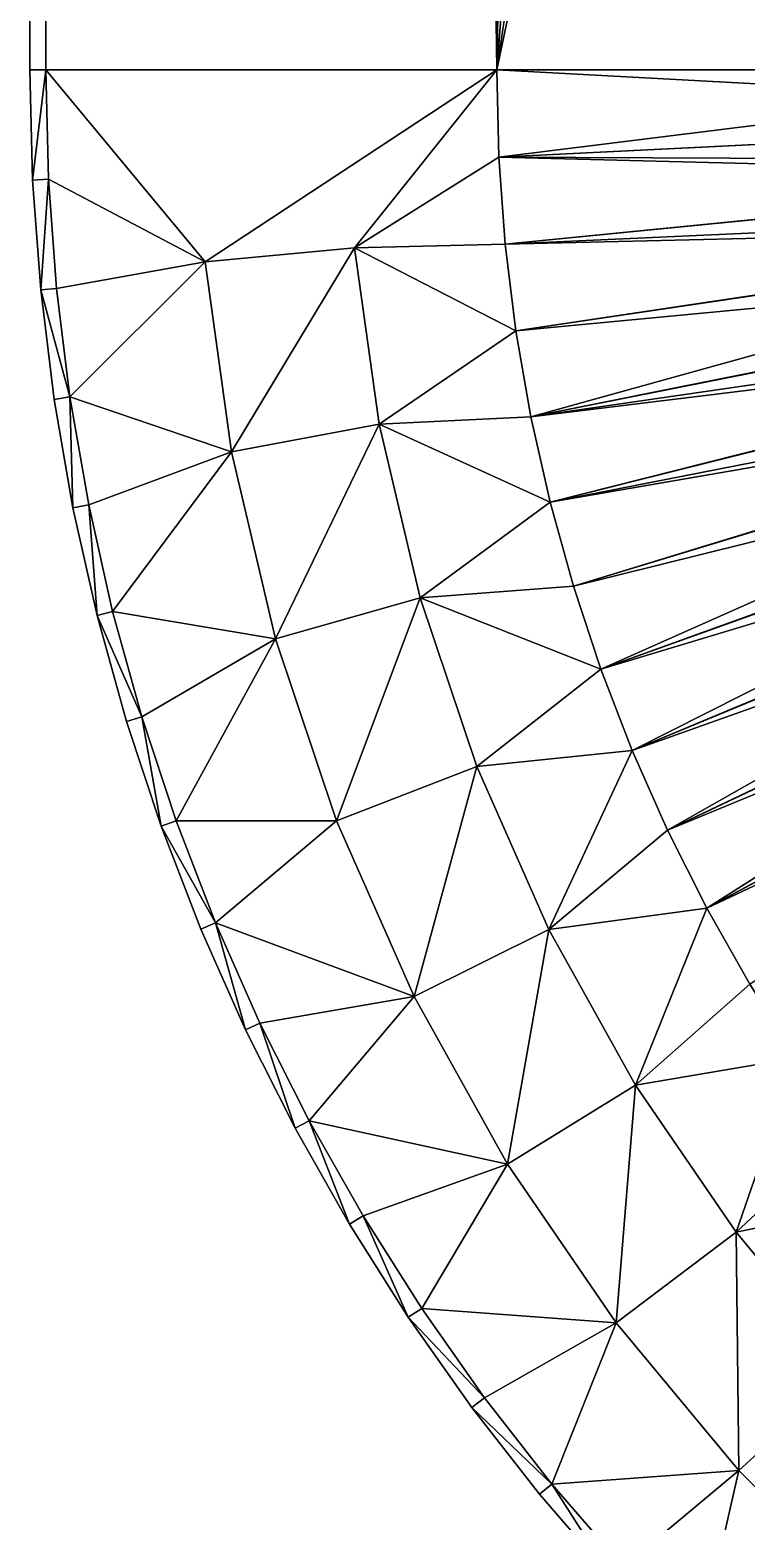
# Model space of a CAD drawing. Header units: metres. Extents: x -40.1 to 40.1, y -46.3 to 46.3.
# Drawn here: x -40.06 to -38.526, y -44.609 to -41.414 of the extents above; entities that cross this region are included whole.
import ezdxf

# ---------------------------------------------------------------- set-up
doc = ezdxf.new("R2010")
doc.units = ezdxf.units.M

msp = doc.modelspace()

# ---------------------------------------------------------------- linework, layer by layer
for points in [[(-40.0257, 41.5), (-40.06, -41.5), (-40.06, 41.5), (-40.0257, 41.5)], [(-40.0257, 41.5), (-40.0257, -41.5), (-40.06, -41.5), (-40.0257, 41.5)], [(-40.06, -41.5), (-40.06, 41.5), (-40.06, 41.5), (-40.06, -41.5)], [(-40.06, -41.5), (-40.06, -41.5), (-40.06, 41.5), (-40.06, -41.5)], [(-40.0257, 41.5), (-40.06, -41.5), (-40.0257, -41.5), (-40.0257, 41.5)], [(-40.0257, 41.5), (-40.06, 41.5), (-40.06, -41.5), (-40.0257, 41.5)], [(-39.06, -41.5), (-40.0257, 41.5), (-39.06, 41.5), (-39.06, -41.5)], [(-40.0257, -41.5), (-40.0257, 41.5), (-39.06, -41.5), (-40.0257, -41.5)], [(-39.06, -41.5), (-39.06, 41.5), (-40.0257, 41.5), (-39.06, -41.5)], [(-40.0257, -41.5), (-39.06, -41.5), (-40.0257, 41.5), (-40.0257, -41.5)], [(-39.06, 41.5), (-37.25, -19.0526), (-39.06, -41.5), (-39.06, 41.5)], [(-37.55, 41.5), (-39.06, 41.5), (-39.06, -41.5), (-37.55, 41.5)], [(-37.55, 41.5), (-39.06, -41.5), (-37.55, -41.5), (-37.55, 41.5)], [(-37.25, -19.0526), (-37.25, -29.4449), (-39.06, -41.5), (-37.25, -19.0526)], [(-37.25, -29.4449), (-37.25, -32.909), (-39.06, -41.5), (-37.25, -29.4449)], [(-37.25, -32.909), (-37.25, -41.5), (-39.06, -41.5), (-37.25, -32.909)], [(-40.0257, -41.5), (-40.0542, -41.736), (-40.06, -41.5), (-40.0257, -41.5)], [(-40.0257, -41.5), (-40.06, -41.5), (-40.0542, -41.736), (-40.0257, -41.5)], [(-40.0542, -41.736), (-40.06, -41.5), (-40.06, -41.5), (-40.0542, -41.736)], [(-40.0542, -41.736), (-40.0542, -41.736), (-40.06, -41.5), (-40.0542, -41.736)], [(-40.0257, -41.5), (-40.0199, -41.7343), (-40.0542, -41.736), (-40.0257, -41.5)], [(-40.0257, -41.5), (-40.0542, -41.736), (-40.0199, -41.7343), (-40.0257, -41.5)], [(-39.6848, -41.9109), (-40.0199, -41.7343), (-40.0257, -41.5), (-39.6848, -41.9109)], [(-39.6848, -41.9109), (-40.0257, -41.5), (-39.06, -41.5), (-39.6848, -41.9109)], [(-39.6848, -41.9109), (-40.0257, -41.5), (-40.0199, -41.7343), (-39.6848, -41.9109)], [(-39.6848, -41.9109), (-39.06, -41.5), (-40.0257, -41.5), (-39.6848, -41.9109)], [(-39.6848, -41.9109), (-39.06, -41.5), (-39.3643, -41.8812), (-39.6848, -41.9109)], [(-39.6848, -41.9109), (-39.3643, -41.8812), (-39.06, -41.5), (-39.6848, -41.9109)], [(-39.3643, -41.8812), (-39.06, -41.5), (-39.0554, -41.6869), (-39.3643, -41.8812)], [(-39.3643, -41.8812), (-39.0554, -41.6869), (-39.06, -41.5), (-39.3643, -41.8812)], [(-37.2476, -41.5975), (-39.0554, -41.6869), (-39.06, -41.5), (-37.2476, -41.5975)], [(-37.25, -41.5), (-37.2476, -41.5975), (-39.06, -41.5), (-37.25, -41.5)], [(-37.55, -41.5), (-39.06, -41.5), (-39.0554, -41.6869), (-37.55, -41.5)], [(-37.55, -41.5), (-39.0554, -41.6869), (-37.5472, -41.6129), (-37.55, -41.5)], [(-37.2476, -41.5975), (-37.2405, -41.6947), (-39.0554, -41.6869), (-37.2476, -41.5975)], [(-37.5472, -41.6129), (-39.0554, -41.6869), (-37.5389, -41.7254), (-37.5472, -41.6129)], [(-39.3643, -41.8812), (-39.0554, -41.6869), (-39.0417, -41.8734), (-39.3643, -41.8812)], [(-39.3643, -41.8812), (-39.0417, -41.8734), (-39.0554, -41.6869), (-39.3643, -41.8812)], [(-37.2405, -41.6947), (-39.0417, -41.8734), (-39.0554, -41.6869), (-37.2405, -41.6947)], [(-37.5389, -41.7254), (-39.0554, -41.6869), (-39.0417, -41.8734), (-37.5389, -41.7254)], [(-37.2405, -41.6947), (-37.2286, -41.7915), (-39.0417, -41.8734), (-37.2405, -41.6947)], [(-37.5389, -41.7254), (-39.0417, -41.8734), (-37.5251, -41.8375), (-37.5389, -41.7254)], [(-40.0199, -41.7343), (-40.0368, -41.9715), (-40.0542, -41.736), (-40.0199, -41.7343)], [(-40.0199, -41.7343), (-40.0542, -41.736), (-40.0368, -41.9715), (-40.0199, -41.7343)], [(-40.0368, -41.9715), (-40.0368, -41.9715), (-40.0542, -41.736), (-40.0368, -41.9715)], [(-40.0368, -41.9715), (-40.0542, -41.736), (-40.0542, -41.736), (-40.0368, -41.9715)], [(-40.0199, -41.7343), (-40.0027, -41.9681), (-40.0368, -41.9715), (-40.0199, -41.7343)], [(-40.0199, -41.7343), (-40.0368, -41.9715), (-40.0027, -41.9681), (-40.0199, -41.7343)], [(-39.6848, -41.9109), (-40.0027, -41.9681), (-40.0199, -41.7343), (-39.6848, -41.9109)], [(-39.6848, -41.9109), (-40.0199, -41.7343), (-40.0027, -41.9681), (-39.6848, -41.9109)], [(-37.2286, -41.7915), (-39.0188, -42.059), (-39.0417, -41.8734), (-37.2286, -41.7915)], [(-37.2286, -41.7915), (-37.2121, -41.8875), (-39.0188, -42.059), (-37.2286, -41.7915)], [(-37.5251, -41.8375), (-39.0417, -41.8734), (-39.0188, -42.059), (-37.5251, -41.8375)], [(-37.5251, -41.8375), (-39.0188, -42.059), (-38.9868, -42.2433), (-37.5251, -41.8375)], [(-37.5251, -41.8375), (-38.9868, -42.2433), (-37.5058, -41.9487), (-37.5251, -41.8375)], [(-39.628, -42.3184), (-39.6848, -41.9109), (-39.3643, -41.8812), (-39.628, -42.3184)], [(-39.628, -42.3184), (-39.3643, -41.8812), (-39.6848, -41.9109), (-39.628, -42.3184)], [(-39.628, -42.3184), (-39.3643, -41.8812), (-39.3115, -42.2592), (-39.628, -42.3184)], [(-39.628, -42.3184), (-39.3115, -42.2592), (-39.3643, -41.8812), (-39.628, -42.3184)], [(-39.3643, -41.8812), (-39.0417, -41.8734), (-39.0188, -42.059), (-39.3643, -41.8812)], [(-39.3643, -41.8812), (-39.0188, -42.059), (-39.0417, -41.8734), (-39.3643, -41.8812)], [(-39.3115, -42.2592), (-39.3643, -41.8812), (-39.0188, -42.059), (-39.3115, -42.2592)], [(-39.3115, -42.2592), (-39.0188, -42.059), (-39.3643, -41.8812), (-39.3115, -42.2592)], [(-39.6848, -41.9109), (-39.974, -42.2007), (-40.0027, -41.9681), (-39.6848, -41.9109)], [(-39.6848, -41.9109), (-40.0027, -41.9681), (-39.974, -42.2007), (-39.6848, -41.9109)], [(-39.628, -42.3184), (-39.974, -42.2007), (-39.6848, -41.9109), (-39.628, -42.3184)], [(-39.628, -42.3184), (-39.6848, -41.9109), (-39.974, -42.2007), (-39.628, -42.3184)], [(-37.2121, -41.8875), (-38.9868, -42.2433), (-39.0188, -42.059), (-37.2121, -41.8875)], [(-37.2121, -41.8875), (-37.1909, -41.9827), (-38.9868, -42.2433), (-37.2121, -41.8875)], [(-37.5058, -41.9487), (-38.9868, -42.2433), (-37.4811, -42.0589), (-37.5058, -41.9487)], [(-40.0027, -41.9681), (-39.974, -42.2007), (-40.0368, -41.9715), (-40.0027, -41.9681)], [(-40.0027, -41.9681), (-40.0368, -41.9715), (-39.974, -42.2007), (-40.0027, -41.9681)], [(-40.0368, -41.9715), (-39.974, -42.2007), (-40.0079, -42.2058), (-40.0368, -41.9715)], [(-40.0368, -41.9715), (-40.0079, -42.2058), (-39.974, -42.2007), (-40.0368, -41.9715)], [(-40.0368, -41.9715), (-40.0079, -42.2058), (-40.0368, -41.9715), (-40.0368, -41.9715)], [(-40.0079, -42.2058), (-40.0079, -42.2058), (-40.0368, -41.9715), (-40.0079, -42.2058)], [(-37.1909, -41.9827), (-38.9458, -42.4258), (-38.9868, -42.2433), (-37.1909, -41.9827)], [(-37.1909, -41.9827), (-37.1651, -42.0767), (-38.9458, -42.4258), (-37.1909, -41.9827)], [(-39.3115, -42.2592), (-39.0188, -42.059), (-38.9868, -42.2433), (-39.3115, -42.2592)], [(-39.3115, -42.2592), (-38.9868, -42.2433), (-39.0188, -42.059), (-39.3115, -42.2592)], [(-37.4811, -42.0589), (-38.9868, -42.2433), (-38.9458, -42.4258), (-37.4811, -42.0589)], [(-37.4811, -42.0589), (-38.9458, -42.4258), (-37.451, -42.1677), (-37.4811, -42.0589)], [(-37.1651, -42.0767), (-38.8959, -42.606), (-38.9458, -42.4258), (-37.1651, -42.0767)], [(-37.1651, -42.0767), (-37.1347, -42.1693), (-38.8959, -42.606), (-37.1651, -42.0767)], [(-37.451, -42.1677), (-38.9458, -42.4258), (-38.8959, -42.606), (-37.451, -42.1677)], [(-37.451, -42.1677), (-38.8959, -42.606), (-38.8373, -42.7836), (-37.451, -42.1677)], [(-37.1347, -42.1693), (-38.8373, -42.7836), (-38.8959, -42.606), (-37.1347, -42.1693)], [(-37.451, -42.1677), (-38.8373, -42.7836), (-37.4156, -42.2748), (-37.451, -42.1677)], [(-37.1347, -42.1693), (-37.0998, -42.2604), (-38.8373, -42.7836), (-37.1347, -42.1693)], [(-39.974, -42.2007), (-39.9676, -42.4384), (-40.0079, -42.2058), (-39.974, -42.2007)], [(-39.974, -42.2007), (-40.0079, -42.2058), (-39.9676, -42.4384), (-39.974, -42.2007)], [(-39.9676, -42.4384), (-39.9676, -42.4384), (-40.0079, -42.2058), (-39.9676, -42.4384)], [(-39.9676, -42.4384), (-40.0079, -42.2058), (-40.0079, -42.2058), (-39.9676, -42.4384)], [(-39.974, -42.2007), (-39.9339, -42.4317), (-39.9676, -42.4384), (-39.974, -42.2007)], [(-39.974, -42.2007), (-39.9676, -42.4384), (-39.9339, -42.4317), (-39.974, -42.2007)], [(-39.628, -42.3184), (-39.9339, -42.4317), (-39.974, -42.2007), (-39.628, -42.3184)], [(-39.628, -42.3184), (-39.974, -42.2007), (-39.9339, -42.4317), (-39.628, -42.3184)], [(-39.5338, -42.7188), (-39.628, -42.3184), (-39.3115, -42.2592), (-39.5338, -42.7188)], [(-39.5338, -42.7188), (-39.3115, -42.2592), (-39.628, -42.3184), (-39.5338, -42.7188)], [(-39.5338, -42.7188), (-39.3115, -42.2592), (-39.2242, -42.6307), (-39.5338, -42.7188)], [(-39.5338, -42.7188), (-39.2242, -42.6307), (-39.3115, -42.2592), (-39.5338, -42.7188)], [(-39.3115, -42.2592), (-38.9868, -42.2433), (-38.9458, -42.4258), (-39.3115, -42.2592)], [(-39.3115, -42.2592), (-38.9458, -42.4258), (-38.9868, -42.2433), (-39.3115, -42.2592)], [(-39.2242, -42.6307), (-39.3115, -42.2592), (-38.9458, -42.4258), (-39.2242, -42.6307)], [(-39.2242, -42.6307), (-38.9458, -42.4258), (-39.3115, -42.2592), (-39.2242, -42.6307)], [(-37.0998, -42.2604), (-38.77, -42.958), (-38.8373, -42.7836), (-37.0998, -42.2604)], [(-37.0998, -42.2604), (-37.0606, -42.3496), (-38.77, -42.958), (-37.0998, -42.2604)], [(-37.4156, -42.2748), (-38.8373, -42.7836), (-38.77, -42.958), (-37.4156, -42.2748)], [(-37.4156, -42.2748), (-38.77, -42.958), (-37.3749, -42.3802), (-37.4156, -42.2748)], [(-39.628, -42.3184), (-39.8826, -42.6604), (-39.9339, -42.4317), (-39.628, -42.3184)], [(-39.628, -42.3184), (-39.9339, -42.4317), (-39.8826, -42.6604), (-39.628, -42.3184)], [(-39.5338, -42.7188), (-39.8826, -42.6604), (-39.628, -42.3184), (-39.5338, -42.7188)], [(-39.5338, -42.7188), (-39.628, -42.3184), (-39.8826, -42.6604), (-39.5338, -42.7188)], [(-37.0606, -42.3496), (-38.6942, -43.129), (-38.77, -42.958), (-37.0606, -42.3496)], [(-37.0606, -42.3496), (-37.017, -42.4368), (-38.6942, -43.129), (-37.0606, -42.3496)], [(-37.3749, -42.3802), (-38.77, -42.958), (-38.6942, -43.129), (-37.3749, -42.3802)], [(-37.3749, -42.3802), (-38.6942, -43.129), (-37.3292, -42.4834), (-37.3749, -42.3802)], [(-39.2242, -42.6307), (-38.9458, -42.4258), (-38.8959, -42.606), (-39.2242, -42.6307)], [(-39.2242, -42.6307), (-38.8959, -42.606), (-38.9458, -42.4258), (-39.2242, -42.6307)], [(-39.9339, -42.4317), (-39.9159, -42.6687), (-39.9676, -42.4384), (-39.9339, -42.4317)], [(-39.9339, -42.4317), (-39.9676, -42.4384), (-39.9159, -42.6687), (-39.9339, -42.4317)], [(-39.9159, -42.6687), (-39.9159, -42.6687), (-39.9676, -42.4384), (-39.9159, -42.6687)], [(-39.9159, -42.6687), (-39.9676, -42.4384), (-39.9676, -42.4384), (-39.9159, -42.6687)], [(-39.9339, -42.4317), (-39.8826, -42.6604), (-39.9159, -42.6687), (-39.9339, -42.4317)], [(-39.9339, -42.4317), (-39.9159, -42.6687), (-39.8826, -42.6604), (-39.9339, -42.4317)], [(-37.017, -42.4368), (-38.6101, -43.296), (-38.6942, -43.129), (-37.017, -42.4368)], [(-37.017, -42.4368), (-36.9693, -42.5218), (-38.6101, -43.296), (-37.017, -42.4368)], [(-37.3292, -42.4834), (-38.6942, -43.129), (-38.6101, -43.296), (-37.3292, -42.4834)], [(-37.3292, -42.4834), (-38.6101, -43.296), (-37.2784, -42.5842), (-37.3292, -42.4834)], [(-36.9693, -42.5218), (-38.5179, -43.4587), (-38.6101, -43.296), (-36.9693, -42.5218)], [(-37.2784, -42.5842), (-38.6101, -43.296), (-38.5179, -43.4587), (-37.2784, -42.5842)], [(-39.2242, -42.6307), (-38.8959, -42.606), (-38.8373, -42.7836), (-39.2242, -42.6307)], [(-39.2242, -42.6307), (-38.8373, -42.7836), (-38.8959, -42.606), (-39.2242, -42.6307)], [(-39.403, -43.1089), (-39.5338, -42.7188), (-39.2242, -42.6307), (-39.403, -43.1089)], [(-39.403, -43.1089), (-39.2242, -42.6307), (-39.5338, -42.7188), (-39.403, -43.1089)], [(-39.403, -43.1089), (-39.2242, -42.6307), (-39.1029, -42.9926), (-39.403, -43.1089)], [(-39.403, -43.1089), (-39.1029, -42.9926), (-39.2242, -42.6307), (-39.403, -43.1089)], [(-39.1029, -42.9926), (-39.2242, -42.6307), (-38.8373, -42.7836), (-39.1029, -42.9926)], [(-39.1029, -42.9926), (-38.8373, -42.7836), (-39.2242, -42.6307), (-39.1029, -42.9926)], [(-39.8826, -42.6604), (-39.82, -42.8863), (-39.9159, -42.6687), (-39.8826, -42.6604)], [(-39.8826, -42.6604), (-39.9159, -42.6687), (-39.82, -42.8863), (-39.8826, -42.6604)], [(-39.9159, -42.6687), (-39.82, -42.8863), (-39.8529, -42.8963), (-39.9159, -42.6687)], [(-39.9159, -42.6687), (-39.8529, -42.8963), (-39.82, -42.8863), (-39.9159, -42.6687)], [(-39.9159, -42.6687), (-39.8529, -42.8963), (-39.9159, -42.6687), (-39.9159, -42.6687)], [(-39.8529, -42.8963), (-39.8529, -42.8963), (-39.9159, -42.6687), (-39.8529, -42.8963)], [(-39.5338, -42.7188), (-39.82, -42.8863), (-39.8826, -42.6604), (-39.5338, -42.7188)], [(-39.5338, -42.7188), (-39.8826, -42.6604), (-39.82, -42.8863), (-39.5338, -42.7188)], [(-39.5338, -42.7188), (-39.7465, -43.1089), (-39.82, -42.8863), (-39.5338, -42.7188)], [(-39.5338, -42.7188), (-39.82, -42.8863), (-39.7465, -43.1089), (-39.5338, -42.7188)], [(-39.403, -43.1089), (-39.7465, -43.1089), (-39.5338, -42.7188), (-39.403, -43.1089)], [(-39.403, -43.1089), (-39.5338, -42.7188), (-39.7465, -43.1089), (-39.403, -43.1089)], [(-39.1029, -42.9926), (-38.8373, -42.7836), (-38.77, -42.958), (-39.1029, -42.9926)], [(-39.1029, -42.9926), (-38.77, -42.958), (-38.8373, -42.7836), (-39.1029, -42.9926)], [(-39.82, -42.8863), (-39.7788, -43.1204), (-39.8529, -42.8963), (-39.82, -42.8863)], [(-39.82, -42.8863), (-39.8529, -42.8963), (-39.7788, -43.1204), (-39.82, -42.8863)], [(-39.7788, -43.1204), (-39.7788, -43.1204), (-39.8529, -42.8963), (-39.7788, -43.1204)], [(-39.7788, -43.1204), (-39.8529, -42.8963), (-39.8529, -42.8963), (-39.7788, -43.1204)], [(-39.82, -42.8863), (-39.7465, -43.1089), (-39.7788, -43.1204), (-39.82, -42.8863)], [(-39.82, -42.8863), (-39.7788, -43.1204), (-39.7465, -43.1089), (-39.82, -42.8863)], [(-38.9487, -43.3417), (-39.1029, -42.9926), (-38.77, -42.958), (-38.9487, -43.3417)], [(-38.9487, -43.3417), (-38.77, -42.958), (-39.1029, -42.9926), (-38.9487, -43.3417)], [(-38.9487, -43.3417), (-38.77, -42.958), (-38.6942, -43.129), (-38.9487, -43.3417)], [(-38.9487, -43.3417), (-38.6942, -43.129), (-38.77, -42.958), (-38.9487, -43.3417)], [(-39.2369, -43.4852), (-39.403, -43.1089), (-39.1029, -42.9926), (-39.2369, -43.4852)], [(-39.2369, -43.4852), (-39.1029, -42.9926), (-39.403, -43.1089), (-39.2369, -43.4852)], [(-39.2369, -43.4852), (-39.1029, -42.9926), (-38.9487, -43.3417), (-39.2369, -43.4852)], [(-39.2369, -43.4852), (-38.9487, -43.3417), (-39.1029, -42.9926), (-39.2369, -43.4852)], [(-39.7465, -43.1089), (-39.6622, -43.3276), (-39.7788, -43.1204), (-39.7465, -43.1089)], [(-39.7465, -43.1089), (-39.7788, -43.1204), (-39.6622, -43.3276), (-39.7465, -43.1089)], [(-39.7788, -43.1204), (-39.6622, -43.3276), (-39.6939, -43.3407), (-39.7788, -43.1204)], [(-39.7788, -43.1204), (-39.6939, -43.3407), (-39.6622, -43.3276), (-39.7788, -43.1204)], [(-39.6939, -43.3407), (-39.6939, -43.3407), (-39.7788, -43.1204), (-39.6939, -43.3407)], [(-39.6939, -43.3407), (-39.7788, -43.1204), (-39.7788, -43.1204), (-39.6939, -43.3407)], [(-39.403, -43.1089), (-39.6622, -43.3276), (-39.7465, -43.1089), (-39.403, -43.1089)], [(-39.403, -43.1089), (-39.7465, -43.1089), (-39.6622, -43.3276), (-39.403, -43.1089)], [(-39.2369, -43.4852), (-39.6622, -43.3276), (-39.403, -43.1089), (-39.2369, -43.4852)], [(-39.2369, -43.4852), (-39.403, -43.1089), (-39.6622, -43.3276), (-39.2369, -43.4852)], [(-38.9487, -43.3417), (-38.6942, -43.129), (-38.6101, -43.296), (-38.9487, -43.3417)], [(-38.9487, -43.3417), (-38.6101, -43.296), (-38.6942, -43.129), (-38.9487, -43.3417)], [(-38.763, -43.6752), (-38.9487, -43.3417), (-38.6101, -43.296), (-38.763, -43.6752)], [(-38.763, -43.6752), (-38.6101, -43.296), (-38.9487, -43.3417), (-38.763, -43.6752)], [(-38.763, -43.6752), (-38.6101, -43.296), (-38.5179, -43.4587), (-38.763, -43.6752)], [(-38.763, -43.6752), (-38.5179, -43.4587), (-38.6101, -43.296), (-38.763, -43.6752)], [(-39.6622, -43.3276), (-39.5982, -43.5565), (-39.6939, -43.3407), (-39.6622, -43.3276)], [(-39.6622, -43.3276), (-39.6939, -43.3407), (-39.5982, -43.5565), (-39.6622, -43.3276)], [(-39.5982, -43.5565), (-39.6939, -43.3407), (-39.6939, -43.3407), (-39.5982, -43.5565)], [(-39.5982, -43.5565), (-39.5982, -43.5565), (-39.6939, -43.3407), (-39.5982, -43.5565)], [(-39.6622, -43.3276), (-39.5672, -43.5419), (-39.5982, -43.5565), (-39.6622, -43.3276)], [(-39.6622, -43.3276), (-39.5982, -43.5565), (-39.5672, -43.5419), (-39.6622, -43.3276)], [(-39.2369, -43.4852), (-39.5672, -43.5419), (-39.6622, -43.3276), (-39.2369, -43.4852)], [(-39.2369, -43.4852), (-39.6622, -43.3276), (-39.5672, -43.5419), (-39.2369, -43.4852)], [(-39.0367, -43.8446), (-39.2369, -43.4852), (-38.9487, -43.3417), (-39.0367, -43.8446)], [(-39.0367, -43.8446), (-38.9487, -43.3417), (-39.2369, -43.4852), (-39.0367, -43.8446)], [(-39.0367, -43.8446), (-38.9487, -43.3417), (-38.763, -43.6752), (-39.0367, -43.8446)], [(-39.0367, -43.8446), (-38.763, -43.6752), (-38.9487, -43.3417), (-39.0367, -43.8446)], [(-38.763, -43.6752), (-38.5179, -43.4587), (-38.4179, -43.6167), (-38.763, -43.6752)], [(-38.763, -43.6752), (-38.4179, -43.6167), (-38.5179, -43.4587), (-38.763, -43.6752)], [(-39.2369, -43.4852), (-39.4618, -43.7512), (-39.5672, -43.5419), (-39.2369, -43.4852)], [(-39.2369, -43.4852), (-39.5672, -43.5419), (-39.4618, -43.7512), (-39.2369, -43.4852)], [(-39.0367, -43.8446), (-39.4618, -43.7512), (-39.2369, -43.4852), (-39.0367, -43.8446)], [(-39.0367, -43.8446), (-39.2369, -43.4852), (-39.4618, -43.7512), (-39.0367, -43.8446)], [(-39.5672, -43.5419), (-39.492, -43.7674), (-39.5982, -43.5565), (-39.5672, -43.5419)], [(-39.5672, -43.5419), (-39.5982, -43.5565), (-39.492, -43.7674), (-39.5672, -43.5419)], [(-39.5672, -43.5419), (-39.4618, -43.7512), (-39.492, -43.7674), (-39.5672, -43.5419)], [(-39.5672, -43.5419), (-39.492, -43.7674), (-39.4618, -43.7512), (-39.5672, -43.5419)], [(-39.492, -43.7674), (-39.5982, -43.5565), (-39.5982, -43.5565), (-39.492, -43.7674)], [(-39.492, -43.7674), (-39.492, -43.7674), (-39.5982, -43.5565), (-39.492, -43.7674)], [(-38.5473, -43.99), (-38.763, -43.6752), (-38.4179, -43.6167), (-38.5473, -43.99)], [(-38.5473, -43.99), (-38.4179, -43.6167), (-38.763, -43.6752), (-38.5473, -43.99)], [(-38.5473, -43.99), (-38.4179, -43.6167), (-38.3102, -43.7696), (-38.5473, -43.99)], [(-38.5473, -43.99), (-38.3102, -43.7696), (-38.4179, -43.6167), (-38.5473, -43.99)], [(-38.8042, -44.184), (-39.0367, -43.8446), (-38.763, -43.6752), (-38.8042, -44.184)], [(-38.8042, -44.184), (-38.763, -43.6752), (-39.0367, -43.8446), (-38.8042, -44.184)], [(-38.8042, -44.184), (-38.763, -43.6752), (-38.5473, -43.99), (-38.8042, -44.184)], [(-38.8042, -44.184), (-38.5473, -43.99), (-38.763, -43.6752), (-38.8042, -44.184)], [(-39.4618, -43.7512), (-39.3757, -43.9728), (-39.492, -43.7674), (-39.4618, -43.7512)], [(-39.4618, -43.7512), (-39.492, -43.7674), (-39.3757, -43.9728), (-39.4618, -43.7512)], [(-39.3757, -43.9728), (-39.492, -43.7674), (-39.492, -43.7674), (-39.3757, -43.9728)], [(-39.3757, -43.9728), (-39.3757, -43.9728), (-39.492, -43.7674), (-39.3757, -43.9728)], [(-39.4618, -43.7512), (-39.3462, -43.9552), (-39.3757, -43.9728), (-39.4618, -43.7512)], [(-39.4618, -43.7512), (-39.3757, -43.9728), (-39.3462, -43.9552), (-39.4618, -43.7512)], [(-39.0367, -43.8446), (-39.3462, -43.9552), (-39.4618, -43.7512), (-39.0367, -43.8446)], [(-39.0367, -43.8446), (-39.4618, -43.7512), (-39.3462, -43.9552), (-39.0367, -43.8446)], [(-38.5473, -43.99), (-38.3102, -43.7696), (-38.1952, -43.917), (-38.5473, -43.99)], [(-38.5473, -43.99), (-38.1952, -43.917), (-38.3102, -43.7696), (-38.5473, -43.99)], [(-39.0367, -43.8446), (-39.2208, -44.1532), (-39.3462, -43.9552), (-39.0367, -43.8446)], [(-39.0367, -43.8446), (-39.3462, -43.9552), (-39.2208, -44.1532), (-39.0367, -43.8446)], [(-38.8042, -44.184), (-39.2208, -44.1532), (-39.0367, -43.8446), (-38.8042, -44.184)], [(-38.8042, -44.184), (-39.0367, -43.8446), (-39.2208, -44.1532), (-38.8042, -44.184)], [(-38.3035, -44.2836), (-38.5473, -43.99), (-38.1952, -43.917), (-38.3035, -44.2836)], [(-38.3035, -44.2836), (-38.1952, -43.917), (-38.5473, -43.99), (-38.3035, -44.2836)], [(-39.3462, -43.9552), (-39.2494, -44.1723), (-39.3757, -43.9728), (-39.3462, -43.9552)], [(-39.3462, -43.9552), (-39.3757, -43.9728), (-39.2494, -44.1723), (-39.3462, -43.9552)], [(-39.3462, -43.9552), (-39.2208, -44.1532), (-39.2494, -44.1723), (-39.3462, -43.9552)], [(-39.3462, -43.9552), (-39.2494, -44.1723), (-39.2208, -44.1532), (-39.3462, -43.9552)], [(-39.3757, -43.9728), (-39.2494, -44.1723), (-39.3757, -43.9728), (-39.3757, -43.9728)], [(-39.2494, -44.1723), (-39.2494, -44.1723), (-39.3757, -43.9728), (-39.2494, -44.1723)], [(-38.5414, -44.5005), (-38.8042, -44.184), (-38.5473, -43.99), (-38.5414, -44.5005)], [(-38.5414, -44.5005), (-38.5473, -43.99), (-38.8042, -44.184), (-38.5414, -44.5005)], [(-38.5414, -44.5005), (-38.5473, -43.99), (-38.3035, -44.2836), (-38.5414, -44.5005)], [(-38.5414, -44.5005), (-38.3035, -44.2836), (-38.5473, -43.99), (-38.5414, -44.5005)], [(-39.2208, -44.1532), (-39.0859, -44.3449), (-39.2494, -44.1723), (-39.2208, -44.1532)], [(-39.2208, -44.1532), (-39.2494, -44.1723), (-39.0859, -44.3449), (-39.2208, -44.1532)], [(-38.8042, -44.184), (-39.0859, -44.3449), (-39.2208, -44.1532), (-38.8042, -44.184)], [(-38.8042, -44.184), (-39.2208, -44.1532), (-39.0859, -44.3449), (-38.8042, -44.184)], [(-39.2494, -44.1723), (-39.0859, -44.3449), (-39.1134, -44.3653), (-39.2494, -44.1723)], [(-39.2494, -44.1723), (-39.1134, -44.3653), (-39.0859, -44.3449), (-39.2494, -44.1723)], [(-39.1134, -44.3653), (-39.2494, -44.1723), (-39.2494, -44.1723), (-39.1134, -44.3653)], [(-39.1134, -44.3653), (-39.1134, -44.3653), (-39.2494, -44.1723), (-39.1134, -44.3653)], [(-38.8042, -44.184), (-38.9417, -44.5297), (-39.0859, -44.3449), (-38.8042, -44.184)], [(-38.8042, -44.184), (-39.0859, -44.3449), (-38.9417, -44.5297), (-38.8042, -44.184)], [(-38.5414, -44.5005), (-38.9417, -44.5297), (-38.8042, -44.184), (-38.5414, -44.5005)], [(-38.5414, -44.5005), (-38.8042, -44.184), (-38.9417, -44.5297), (-38.5414, -44.5005)], [(-38.2505, -44.7914), (-38.5414, -44.5005), (-38.3035, -44.2836), (-38.2505, -44.7914)], [(-38.2505, -44.7914), (-38.3035, -44.2836), (-38.5414, -44.5005), (-38.2505, -44.7914)], [(-39.0859, -44.3449), (-38.9417, -44.5297), (-39.1134, -44.3653), (-39.0859, -44.3449)], [(-39.0859, -44.3449), (-39.1134, -44.3653), (-38.9417, -44.5297), (-39.0859, -44.3449)], [(-38.9417, -44.5297), (-38.9682, -44.5514), (-39.1134, -44.3653), (-38.9417, -44.5297)], [(-38.9417, -44.5297), (-39.1134, -44.3653), (-38.9682, -44.5514), (-38.9417, -44.5297)], [(-38.9682, -44.5514), (-39.1134, -44.3653), (-39.1134, -44.3653), (-38.9682, -44.5514)], [(-38.9682, -44.5514), (-38.9682, -44.5514), (-39.1134, -44.3653), (-38.9682, -44.5514)], [(-38.5414, -44.5005), (-38.7886, -44.7072), (-38.9417, -44.5297), (-38.5414, -44.5005)], [(-38.5414, -44.5005), (-38.9417, -44.5297), (-38.7886, -44.7072), (-38.5414, -44.5005)], [(-38.5414, -44.5005), (-38.6269, -44.8769), (-38.7886, -44.7072), (-38.5414, -44.5005)], [(-38.5414, -44.5005), (-38.7886, -44.7072), (-38.6269, -44.8769), (-38.5414, -44.5005)], [(-38.2505, -44.7914), (-38.6269, -44.8769), (-38.5414, -44.5005), (-38.2505, -44.7914)], [(-38.2505, -44.7914), (-38.5414, -44.5005), (-38.6269, -44.8769), (-38.2505, -44.7914)], [(-38.9417, -44.5297), (-38.814, -44.7302), (-38.9682, -44.5514), (-38.9417, -44.5297)], [(-38.9417, -44.5297), (-38.9682, -44.5514), (-38.814, -44.7302), (-38.9417, -44.5297)], [(-38.9417, -44.5297), (-38.7886, -44.7072), (-38.814, -44.7302), (-38.9417, -44.5297)], [(-38.9417, -44.5297), (-38.814, -44.7302), (-38.7886, -44.7072), (-38.9417, -44.5297)], [(-38.814, -44.7302), (-38.9682, -44.5514), (-38.9682, -44.5514), (-38.814, -44.7302)], [(-38.814, -44.7302), (-38.814, -44.7302), (-38.9682, -44.5514), (-38.814, -44.7302)]]:
    msp.add_lwpolyline(points)

doc.saveas('drawing.dxf')
